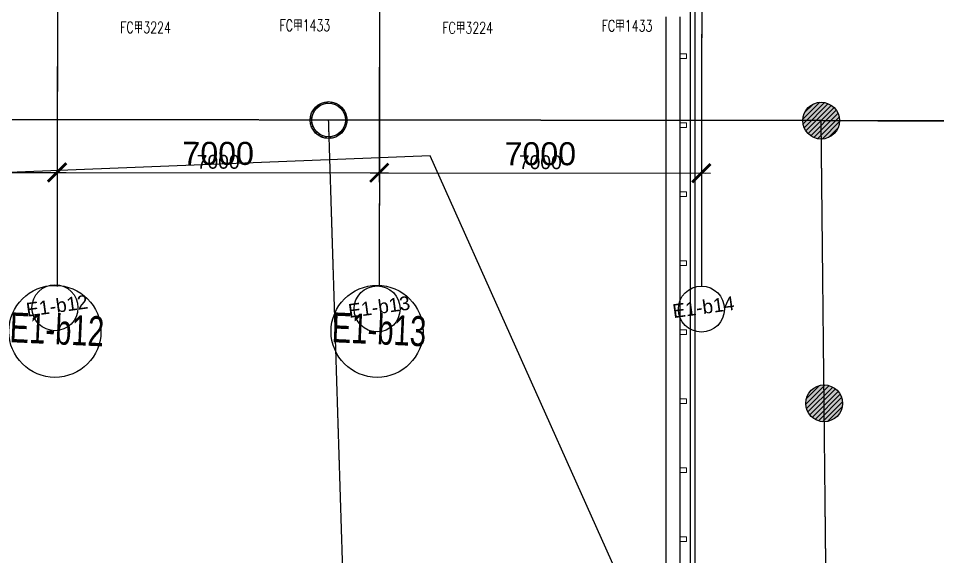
# Model space of a CAD drawing. Header units: millimetres. Extents: x -174040 to 151923, y -227569 to 142020.
# Drawn here: x -87908 to -67933, y 16365 to 28062 of the extents above; entities that cross this region are included whole.
import ezdxf
from ezdxf.enums import TextEntityAlignment as Align

# ---------------------------------------------------------------- set-up
doc = ezdxf.new("R2010")
doc.units = ezdxf.units.MM
doc.header["$LTSCALE"] = 5
doc.linetypes.add('E-RG-1F$0$$0$DOTE', pattern=[2.42, 2, -0.2, 0.02, -0.2])
for name, color, linetype in [('A—文字索引', 40, 'Continuous'), ('A—楼梯、电梯、栏杆', 50, 'Continuous'), ('A—设备管丼、主管符号', 50, 'Continuous'), ('A—轴线、尺寸', 1, 'Continuous'), ('A—门窗', 135, 'Continuous'), ('E-COLS-F3$0$0S-COLS-HATCH', 8, 'Continuous'), ('E-COLS-F3$0$0S-COLS-HATCH-I', 8, 'Continuous'), ('E-COLS-F3$0$0S-COLS-LINE', 4, 'Continuous'), ('E-RG-2F-300xp$0$E-RG-1F$0$A-DIMS-100', 1, 'Continuous'), ('E1-RI-3F$0$A-SYMB-DOOR', 4, 'Continuous'), ('I—平面—门编号', 22, 'Continuous'), ('轴线100', 1, 'Continuous')]:
    doc.layers.add(name, color=color, linetype=linetype)
doc.layers.add('E1-RI-3F$0$A-GLAZ-CWMG', color=3, linetype='Continuous', lineweight=5)
doc.layers.add('E2-RI-3F$0$A-GLAZ-CWMG', color=3, linetype='Continuous', lineweight=5)
doc.styles.add('ARIAL', font='arial.ttf')
doc.styles.add('E1-RI-3F$0$ECADI-TXT', font='simplex.shx', dxfattribs={"bigfont": 'hztxt.shx'})
doc.dimstyles.new('200', dxfattribs={"dimscale": 200, "dimtxt": 2.5, "dimasz": 2, "dimexe": 1, "dimexo": 1, "dimgap": 0.8, "dimtad": 1, "dimdec": 0, "dimdsep": 46, "dimtxsty": 'ARIAL', "dimblk1": 'ARCHTICK', "dimblk2": 'ARCHTICK', "dimsah": 1, "dimcen": -0.9, "dimdle": 1, "dimclrd": 256, "dimclre": 256, "dimclrt": 40, "dimaunit": 1, "dimadec": 0, "dimazin": 0, "dimtfac": 0.35, "dimtdec": 0, "dimtix": 1, "dimtmove": 2, "dimatfit": 3, "dimldrblk": 'ARCHTICK', "dimfxl": 0, "dimtvp": 0.8, "dimtolj": 1, "dimtzin": 0, "dimarcsym": 0})
doc.dimstyles.new('副本 100', dxfattribs={"dimscale": 100, "dimtxt": 2.5, "dimasz": 2, "dimexe": 1, "dimexo": 1, "dimgap": 0.8, "dimtad": 1, "dimdec": 0, "dimdsep": 46, "dimtxsty": 'ARIAL', "dimblk1": 'ARCHTICK', "dimblk2": 'ARCHTICK', "dimsah": 1, "dimcen": -0.9, "dimdle": 1, "dimclrd": 256, "dimclre": 256, "dimclrt": 40, "dimaunit": 1, "dimadec": 0, "dimazin": 0, "dimtfac": 0.35, "dimtdec": 0, "dimtix": 1, "dimtmove": 2, "dimatfit": 3, "dimldrblk": 'ARCHTICK', "dimfxl": 0, "dimtvp": 0.8, "dimtolj": 1, "dimtzin": 0, "dimarcsym": 0})
pattern_1 = [(45, (0, 0), (-53.0330086, 53.0330086), [])]

# ---------------------------------------------------------------- blocks, each defined once
blk = doc.blocks.new('_ArchTick')
at = {"color": 0, "linetype": 'ByBlock', "const_width": 0.15}
blk.add_lwpolyline([(-0.5, -0.5), (0.5, 0.5)], dxfattribs=at)
blk = doc.blocks.new('*D200')
at = {"layer": 'A—轴线、尺寸', "linetype": 'ByBlock', "lineweight": -2}
for p, q in [((-94064, 26923), (-94067, 24522)), ((-87064, 26914), (-87067, 24514)), ((-94267, 24723), (-86867, 24714))]:
    blk.add_line(p, q, dxfattribs=at)
at = {"layer": 'Defpoints', "color": 0, "linetype": 'ByBlock'}
for p in [(-94064, 27123), (-87064, 27114), (-87067, 24714)]:
    blk.add_point(p, dxfattribs=at)
at = {"layer": 'A—轴线、尺寸', "linetype": 'ByBlock', "lineweight": -2, "xscale": 400, "yscale": 400, "zscale": 400}
for p, rotation in [((-94067, 24722), 179.9322288728459), ((-87067, 24714), 359.9322288728459)]:
    blk.add_blockref('_ArchTick', p, dxfattribs=dict(at, rotation=rotation))
at = {"layer": 'A—轴线、尺寸', "color": 40, "linetype": 'ByBlock', "insert": (-90566, 25134), "char_height": 500, "attachment_point": 5, "rotation": 359.9322, "style": 'ARIAL'}
blk.add_mtext('\\A1;7000', dxfattribs=at)
blk = doc.blocks.new('*D201')
at = {"layer": 'A—轴线、尺寸', "linetype": 'ByBlock', "lineweight": -2}
for p, q in [((-87064, 26914), (-87067, 24514)), ((-80064, 26906), (-80067, 24506)), ((-87267, 24714), (-79867, 24706))]:
    blk.add_line(p, q, dxfattribs=at)
at = {"layer": 'Defpoints', "color": 0, "linetype": 'ByBlock'}
for p in [(-87064, 27114), (-80064, 27106), (-80067, 24706)]:
    blk.add_point(p, dxfattribs=at)
at = {"layer": 'A—轴线、尺寸', "linetype": 'ByBlock', "lineweight": -2, "xscale": 400, "yscale": 400, "zscale": 400}
for p, rotation in [((-87067, 24714), 179.9322288728459), ((-80067, 24706), 359.9322288728459)]:
    blk.add_blockref('_ArchTick', p, dxfattribs=dict(at, rotation=rotation))
at = {"layer": 'A—轴线、尺寸', "color": 40, "linetype": 'ByBlock', "insert": (-83566, 25125), "char_height": 500, "attachment_point": 5, "rotation": 359.9322, "style": 'ARIAL'}
blk.add_mtext('\\A1;7000', dxfattribs=at)
blk = doc.blocks.new('*D202')
at = {"layer": 'A—轴线、尺寸', "linetype": 'ByBlock', "lineweight": -2}
for p, q in [((-80064, 26906), (-80067, 24506)), ((-73064, 26898), (-73067, 24498)), ((-80267, 24706), (-72867, 24697))]:
    blk.add_line(p, q, dxfattribs=at)
at = {"layer": 'Defpoints', "color": 0, "linetype": 'ByBlock'}
for p in [(-80064, 27106), (-73064, 27098), (-73067, 24698)]:
    blk.add_point(p, dxfattribs=at)
at = {"layer": 'A—轴线、尺寸', "linetype": 'ByBlock', "lineweight": -2, "xscale": 400, "yscale": 400, "zscale": 400}
for p, rotation in [((-80067, 24706), 179.9322288728459), ((-73067, 24698), 359.9322288728459)]:
    blk.add_blockref('_ArchTick', p, dxfattribs=dict(at, rotation=rotation))
at = {"layer": 'A—轴线、尺寸', "color": 40, "linetype": 'ByBlock', "insert": (-76566, 25117), "char_height": 500, "attachment_point": 5, "rotation": 359.9322, "style": 'ARIAL'}
blk.add_mtext('\\A1;7000', dxfattribs=at)
blk = doc.blocks.new('XRE3')
at = {"layer": 'E-COLS-F3$0$0S-COLS-HATCH'}
h = blk.add_hatch(color=18, dxfattribs=at)
edge = h.paths.add_edge_path()
edge.add_arc((11762612, -6183366), 400, 0, 360)
edge = h.paths.add_edge_path(flags=17)
edge.add_arc((11762612, -6183366), 365, 0, 360)
h = blk.add_hatch(color=18, dxfattribs=at)
edge = h.paths.add_edge_path()
edge.add_arc((11773315, -6183379), 400, 0, 360)
h = blk.add_hatch(color=18, dxfattribs=at)
edge = h.paths.add_edge_path()
edge.add_arc((11773380, -6189523), 400, 0, 360)
at = {"layer": 'E-COLS-F3$0$0S-COLS-HATCH-I'}
h = blk.add_hatch(dxfattribs=at)
h.set_pattern_fill('ANSI31', color=256, scale=600, style=0)
h.set_pattern_definition(pattern_1)
edge = h.paths.add_edge_path()
edge.add_arc((11762612, -6183366), 400, 0, 360)
edge = h.paths.add_edge_path(flags=17)
edge.add_arc((11762612, -6183366), 365, 0, 360)
h = blk.add_hatch(dxfattribs=at)
h.set_pattern_fill('ANSI31', color=256, scale=600, style=0)
h.set_pattern_definition(pattern_1)
edge = h.paths.add_edge_path()
edge.add_arc((11773315, -6183379), 400, 0, 360)
h = blk.add_hatch(dxfattribs=at)
h.set_pattern_fill('ANSI31', color=256, scale=600, style=0)
h.set_pattern_definition(pattern_1)
edge = h.paths.add_edge_path()
edge.add_arc((11773380, -6189523), 400, 0, 360)
at = {"layer": 'E-COLS-F3$0$0S-COLS-LINE', "color": 255}
for centre, radius in [((11762612, -6183366), 400), ((11762612, -6183366), 365), ((11773315, -6183379), 400), ((11773380, -6189523), 400)]:
    blk.add_circle(centre, radius, dxfattribs=at)
blk = doc.blocks.new('E1-RI-3F$0$Rectangular Mullion - Wood 100mm x 200mm-9114646-E1b 和 E1c 号楼三层平面图 BLDG E1b AND E1c THIRD FLOOR PLAN')
at = {"layer": 'E2-RI-3F$0$A-GLAZ-CWMG', "color": 8}
for p, q in [((-50, 75), (50, 75)), ((-50, -75), (-50, 75)), ((50, 75), (50, -75))]:
    blk.add_line(p, q, dxfattribs=at)
blk = doc.blocks.new('E1-RI-3F$0$ECADI-TAG-DOOR')
blk = doc.blocks.new('*D469')
at = {"layer": 'Defpoints', "color": 0, "linetype": 'ByBlock'}
for p in [(-189837, 39859), (-189853, 26359), (-186768, 26355)]:
    blk.add_point(p, dxfattribs=at)
at = {"layer": '轴线100', "linetype": 'ByBlock', "lineweight": -2}
for p, q in [((-186751, 39955), (-186768, 26255)), ((-189737, 39859), (-186652, 39855)), ((-189753, 26359), (-186668, 26355))]:
    blk.add_line(p, q, dxfattribs=at)
at = {"layer": '轴线100', "linetype": 'ByBlock', "lineweight": -2, "xscale": 200, "yscale": 200, "zscale": 200}
for p, rotation in [((-186752, 39855), 89.93222881953983), ((-186768, 26355), 269.9322288195398)]:
    blk.add_blockref('_ArchTick', p, dxfattribs=dict(at, rotation=rotation))
at = {"layer": '轴线100', "color": 40, "linetype": 'ByBlock', "insert": (-186993, 33105), "char_height": 300, "attachment_point": 5, "rotation": 89.9322, "style": 'ARIAL'}
blk.add_mtext('\\A1;13500', dxfattribs=at)
blk = doc.blocks.new('*D471')
at = {"layer": 'Defpoints', "color": 0, "linetype": 'ByBlock'}
for p in [(-214581, 27643), (-207581, 27635), (-207584, 25234)]:
    blk.add_point(p, dxfattribs=at)
at = {"layer": '轴线100', "linetype": 'ByBlock', "lineweight": -2}
for p, q in [((-214582, 27543), (-214584, 25143)), ((-207582, 27535), (-207584, 25134)), ((-214684, 25243), (-207484, 25234))]:
    blk.add_line(p, q, dxfattribs=at)
at = {"layer": '轴线100', "linetype": 'ByBlock', "lineweight": -2, "xscale": 200, "yscale": 200, "zscale": 200}
for p, rotation in [((-214584, 25243), 179.932228872484), ((-207584, 25234), 359.932228872484)]:
    blk.add_blockref('_ArchTick', p, dxfattribs=dict(at, rotation=rotation))
at = {"layer": '轴线100', "color": 40, "linetype": 'ByBlock', "insert": (-211084, 25472), "char_height": 300, "attachment_point": 5, "rotation": 359.9322, "style": 'ARIAL'}
blk.add_mtext('\\A1;7000', dxfattribs=at)
blk = doc.blocks.new('*D472')
at = {"layer": 'Defpoints', "color": 0, "linetype": 'ByBlock'}
for p in [(-207581, 27635), (-200581, 27626), (-200584, 25226)]:
    blk.add_point(p, dxfattribs=at)
at = {"layer": '轴线100', "linetype": 'ByBlock', "lineweight": -2}
for p, q in [((-207582, 27535), (-207584, 25134)), ((-200582, 27526), (-200584, 25126)), ((-207684, 25234), (-200484, 25226))]:
    blk.add_line(p, q, dxfattribs=at)
at = {"layer": '轴线100', "linetype": 'ByBlock', "lineweight": -2, "xscale": 200, "yscale": 200, "zscale": 200}
for p, rotation in [((-207584, 25234), 179.932228872484), ((-200584, 25226), 359.932228872484)]:
    blk.add_blockref('_ArchTick', p, dxfattribs=dict(at, rotation=rotation))
at = {"layer": '轴线100', "color": 40, "linetype": 'ByBlock', "insert": (-204084, 25463), "char_height": 300, "attachment_point": 5, "rotation": 359.9322, "style": 'ARIAL'}
blk.add_mtext('\\A1;7000', dxfattribs=at)
blk = doc.blocks.new('*D473')
at = {"layer": 'Defpoints', "color": 0, "linetype": 'ByBlock'}
for p in [(-200581, 27626), (-193581, 27618), (-193584, 25218)]:
    blk.add_point(p, dxfattribs=at)
at = {"layer": '轴线100', "linetype": 'ByBlock', "lineweight": -2}
for p, q in [((-200582, 27526), (-200584, 25126)), ((-193582, 27518), (-193584, 25118)), ((-200684, 25226), (-193484, 25218))]:
    blk.add_line(p, q, dxfattribs=at)
at = {"layer": '轴线100', "linetype": 'ByBlock', "lineweight": -2, "xscale": 200, "yscale": 200, "zscale": 200}
for p, rotation in [((-200584, 25226), 179.932228872484), ((-193584, 25218), 359.932228872484)]:
    blk.add_blockref('_ArchTick', p, dxfattribs=dict(at, rotation=rotation))
at = {"layer": '轴线100', "color": 40, "linetype": 'ByBlock', "insert": (-197084, 25455), "char_height": 300, "attachment_point": 5, "rotation": 359.9322, "style": 'ARIAL'}
blk.add_mtext('\\A1;7000', dxfattribs=at)
blk = doc.blocks.new('*D568')
at = {"layer": 'Defpoints', "color": 0, "linetype": 'ByBlock'}
for p in [(-190981, 26360), (-186995, 26355), (-189827, -651), (-190675, -2683), (-189593, -2939)]:
    blk.add_point(p, dxfattribs=at)
at = {"layer": '轴线100', "linetype": 'ByBlock', "lineweight": -2}
blk.add_arc((-190558, -13824), 13193, 84.9322, 90.6028, dxfattribs=at)
at = {"layer": '轴线100', "linetype": 'ByBlock', "lineweight": -2, "xscale": 200, "yscale": 200, "zscale": 200}
for p, rotation in [((-190697, -632), 180.6028049633473), ((-189393, -683), 354.9322288702156)]:
    blk.add_blockref('_ArchTick', p, dxfattribs=dict(at, rotation=rotation))
at = {"layer": '轴线100', "color": 40, "linetype": 'ByBlock', "insert": (-190035, -408), "char_height": 300, "attachment_point": 5, "rotation": 357.7675, "style": 'ARIAL'}
blk.add_mtext('\\A1;6°', dxfattribs=at)
blk = doc.blocks.new('A$C1C9D1350')
at = {"layer": '轴线100', "linetype": 'E-RG-1F$0$$0$DOTE'}
for p, q in [((-207562.5, 40879.5), (-207582.5, 23979.1)), ((-200562.5, 40871.2), (-200582.5, 23970.8)), ((-193562.5, 40862.9), (-193582.5, 23962.5)), ((-185495, 26353.3), (-244759.4, 26423.4)), ((-200754.7, -3148.4), (-201683.9, 26372.5)), ((-190675.3, -2683.4), (-190980.8, 26359.8))]:
    blk.add_line(p, q, dxfattribs=at)
at = {"layer": '轴线100', "linetype": 'ByBlock'}
for p, q in [((-207579.6, 26379.5), (-207583.9, 22759.1)), ((-200579.6, 26371.2), (-200583.9, 22759.1)), ((-193579.7, 26362.9), (-193583.3, 22764.2))]:
    blk.add_line(p, q, dxfattribs=at)
for centre in [(-207630, 22294), (-200630.1, 22269.3), (-193583.3, 22264.2)]:
    blk.add_circle(centre, 500, dxfattribs=at)
at = {"layer": '轴线100', "color": 40, "style": 'ARIAL'}
for s, p in [('E1-b12', (-207586.5, 22338)), ('E1-b13', (-200586.6, 22313.3)), ('E1-b14', (-193539.8, 22308.2))]:
    blk.add_text(s, height=300, rotation=7.78334, dxfattribs=at).set_placement(p, align=Align.MIDDLE_CENTER)
at = {"layer": '轴线100', "linetype": 'ByBlock'}
for base, p1, p2, angle, picture, middle in [((-186767.6, 26355.2), (-189836.6, 39858.8), (-189852.6, 26358.8), 89.93223, '*D469', (-186992.9, 33105.4)), ((-207584.3, 25234.3), (-214581.4, 27642.9), (-207581.4, 27634.6), 359.93223, '*D471', (-211084, 25471.6)), ((-200584.3, 25226), (-207581.4, 27634.6), (-200581.4, 27626.4), 359.93223, '*D472', (-204084, 25463.3)), ((-193584.3, 25217.7), (-200581.4, 27626.4), (-193581.4, 27618.1), 359.93223, '*D473', (-197084, 25455))]:
    dim = blk.add_linear_dim(base=base, p1=p1, p2=p2, angle=angle, dimstyle='副本 100', override={"dimtxt": 3}, dxfattribs=at)
    dim.commit()
    dim.dimension.update_dxf_attribs({"geometry": picture, "text_midpoint": middle})
dim = blk.add_angular_dim_2l(base=(-189826.8, -651.4), line1=((-190675.3, -2683.4), (-190980.8, 26359.8)), line2=((-189592.8, -2939.4), (-186995, 26355.1)), dimstyle='副本 100', override={"dimtxt": 3}, dxfattribs=at)
dim.commit()
dim.dimension.update_dxf_attribs({"geometry": '*D568', "text_midpoint": (-190035.1, -408.1)})

msp = doc.modelspace()

# ---------------------------------------------------------------- linework, layer by layer
at = {"layer": 'A—楼梯、电梯、栏杆'}
for points in [[(-73307.9, 28355.4), (-73307.9, 12701.9)], [(-73207.9, 28355.3), (-73207.9, 12603.5)]]:
    msp.add_lwpolyline(points, dxfattribs=at)
at = {"layer": 'A—设备管丼、主管符号'}
msp.add_lwpolyline([(-73373.8, 12600.8), (-78961.7, 25072.2), (-135204.1, 22850.1)], dxfattribs=at)
at = {"layer": 'A—轴线、尺寸', "linetype": 'E-RG-1F$0$$0$DOTE'}
for p, q in [((-87045.2, 40359.3), (-87065.1, 23458.9)), ((-80045.2, 40351), (-80065.1, 23450.7)), ((-73045.2, 40342.7), (-73065.2, 23442.4))]:
    msp.add_line(p, q, dxfattribs=at)
at = {"layer": 'A—轴线、尺寸', "linetype": 'ByBlock'}
for p, q in [((-87062.3, 25859.3), (-87066.6, 22238.9)), ((-80062.3, 25851), (-80066.6, 22238.9)), ((-73062.3, 25842.8), (-73066.6, 22238.9))]:
    msp.add_line(p, q, dxfattribs=at)
for centre in [(-87113.5, 21259.8), (-80113.5, 21259.8)]:
    msp.add_circle(centre, 1000, dxfattribs=at)
at = {"layer": 'A—门窗'}
for p, q in [((-73837.9, 28097.7), (-73837.9, 12692.9)), ((-73537.9, 28097.7), (-73537.9, 12698.1))]:
    msp.add_line(p, q, dxfattribs=at)
at = {"layer": 'E-RG-2F-300xp$0$E-RG-1F$0$A-DIMS-100', "ltscale": 3}
for p, q in [((-87062.3, 25859.3), (-87066.6, 22238.9)), ((-80062.3, 25851), (-80066.6, 22238.9))]:
    msp.add_line(p, q, dxfattribs=at)

# ---------------------------------------------------------------- block references
at = {"layer": 'A—门窗'}
msp.add_blockref('XRE3', (-11843778.7, 6209218.7), dxfattribs=at)
at = {"layer": 'A—门窗', "extrusion": (0, 0, -1), "rotation": 90.00000000004971}
msp.add_blockref('E1-RI-3F$0$Rectangular Mullion - Wood 100mm x 200mm-9114646-E1b 和 E1c 号楼三层平面图 BLDG E1b AND E1c THIRD FLOOR PLAN', (73462.9, 27243.3), dxfattribs=at)
at = {"layer": 'E1-RI-3F$0$A-GLAZ-CWMG', "color": 8, "extrusion": (0, 0, -1), "rotation": 90.00000000004971}
for p in [(73462.9, 25743.3), (73462.9, 24243.3), (73462.9, 22743.3), (73462.9, 21243.3), (73462.9, 19743.3), (73462.9, 16743.3)]:
    msp.add_blockref('E1-RI-3F$0$Rectangular Mullion - Wood 100mm x 200mm-9114646-E1b 和 E1c 号楼三层平面图 BLDG E1b AND E1c THIRD FLOOR PLAN', p, dxfattribs=at)
at = {"layer": 'E2-RI-3F$0$A-GLAZ-CWMG', "color": 8, "extrusion": (0, 0, -1), "rotation": 90.00000000004971}
msp.add_blockref('E1-RI-3F$0$Rectangular Mullion - Wood 100mm x 200mm-9114646-E1b 和 E1c 号楼三层平面图 BLDG E1b AND E1c THIRD FLOOR PLAN', (73462.9, 18243.3), dxfattribs=at)
at = {"layer": 'I—平面—门编号'}
ref = msp.add_blockref('E1-RI-3F$0$ECADI-TAG-DOOR', (-84363.7, 27011.9), dxfattribs=dict(at, xscale=100.0000000022703, yscale=100.0000000022703, zscale=100.0000000022703))
ref.add_attrib('门窗主编号1', 'FC甲3224', dxfattribs={"layer": 'E1-RI-3F$0$A-SYMB-DOOR', "height": 250, "rotation": 0, "style": 'E1-RI-3F$0$ECADI-TXT', "width": 0.7}).set_placement((-84593.7, 27740.3), align=Align.RIGHT)
ref = msp.add_blockref('E1-RI-3F$0$ECADI-TAG-DOOR', (-80899.7, 27056.6), dxfattribs=dict(at, xscale=100.0000000022703, yscale=100.0000000022703, zscale=100.0000000022703))
ref.add_attrib('门窗主编号1', 'FC甲1433', dxfattribs={"layer": 'E1-RI-3F$0$A-SYMB-DOOR', "height": 250, "rotation": 0, "style": 'E1-RI-3F$0$ECADI-TXT', "width": 0.7}).set_placement((-81129.7, 27785), align=Align.RIGHT)
ref = msp.add_blockref('E1-RI-3F$0$ECADI-TAG-DOOR', (-77363.7, 27003.6), dxfattribs=dict(at, xscale=100.0000000022703, yscale=100.0000000022703, zscale=100.0000000022703))
ref.add_attrib('门窗主编号1', 'FC甲3224', dxfattribs={"layer": 'E1-RI-3F$0$A-SYMB-DOOR', "height": 250, "rotation": 0, "style": 'E1-RI-3F$0$ECADI-TXT', "width": 0.7}).set_placement((-77593.7, 27732), align=Align.RIGHT)
ref = msp.add_blockref('E1-RI-3F$0$ECADI-TAG-DOOR', (-73899.8, 27048.3), dxfattribs=dict(at, xscale=100.0000000022703, yscale=100.0000000022703, zscale=100.0000000022703))
ref.add_attrib('门窗主编号1', 'FC甲1433', dxfattribs={"layer": 'E1-RI-3F$0$A-SYMB-DOOR', "height": 250, "rotation": 0, "style": 'E1-RI-3F$0$ECADI-TXT', "width": 0.7}).set_placement((-74129.7, 27776.7), align=Align.RIGHT)
at = {"layer": '轴线100'}
msp.add_blockref('A$C1C9D1350', (120517.4, -520.6), dxfattribs=at)

# ---------------------------------------------------------------- texts
at = {"layer": 'A—文字索引', "style": 'ARIAL', "width": 0.7}
for s, p in [('E1-b12', (-87070, 21303.8)), ('E1-b13', (-80070, 21303.8))]:
    msp.add_text(s, height=650, rotation=357.3948, dxfattribs=at).set_placement(p, align=Align.MIDDLE_CENTER)

# ---------------------------------------------------------------- dimensions: what is measured, and where the dimension line sits
at = {"layer": 'A—轴线、尺寸', "linetype": 'ByBlock'}
for base, p1, p2, picture, middle in [((-87066.9, 24714.1), (-94064.1, 27122.8), (-87064.1, 27114.5), '*D200', (-90566.4, 25133.5)), ((-80066.9, 24705.8), (-87064.1, 27114.5), (-80064.1, 27106.2), '*D201', (-83566.4, 25125.2)), ((-73066.9, 24697.5), (-80064.1, 27106.2), (-73064.1, 27097.9), '*D202', (-76566.4, 25117))]:
    dim = msp.add_linear_dim(base=base, p1=p1, p2=p2, angle=359.93223, dimstyle='200', dxfattribs=at)
    dim.commit()
    dim.dimension.update_dxf_attribs({"geometry": picture, "text_midpoint": middle})

doc.saveas('drawing.dxf')
